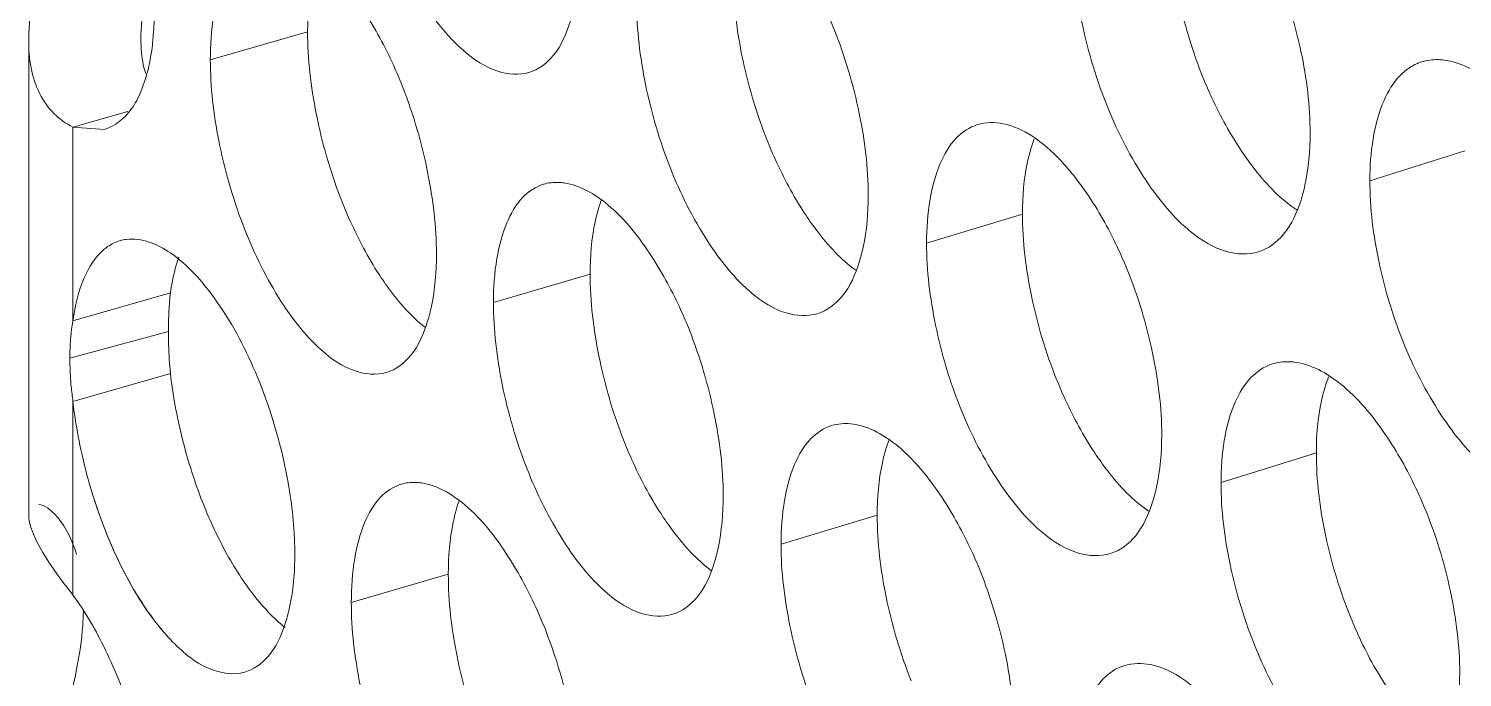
# Model space of a CAD drawing. Header units: millimetres. Extents: x 1177 to 4147, y 93 to 2194.
# Drawn here: x 2491.77 to 2505.18, y 901.29 to 907.36 of the extents above; entities that cross this region are included whole.
import ezdxf

# ---------------------------------------------------------------- set-up
doc = ezdxf.new("R2010")
doc.units = ezdxf.units.MM
doc.header["$LTSCALE"] = 0.1
doc.layers.get('0').update_dxf_attribs({"lineweight": 13})
doc.layers.add('标注', color=251, linetype='Continuous', lineweight=9)

# ---------------------------------------------------------------- blocks, each defined once
blk = doc.blocks.new('02')
for p, q in [((4328.801, 880.981), (4328.801, 887.345)), ((4329.392, 883.595), (4329.392, 886.182)), ((4329.392, 879.932), (4329.392, 882.519))]:
    blk.add_line(p, q)
at = {"layer": '标注'}
for p, q in [((4332.528, 887.457), (4331.228, 887.082)), ((4330.127, 886.391), (4329.392, 886.182)), ((4329.392, 886.182), (4329.813, 886.152)), ((4347.992, 885.865), (4346.722, 885.466)), ((4342.08, 885.021), (4340.799, 884.631)), ((4336.303, 884.219), (4335.011, 883.838)), ((4330.695, 883.967), (4329.392, 883.595)), ((4330.695, 883.967), (4329.392, 883.595)), ((4330.668, 883.453), (4329.351, 883.094)), ((4330.668, 883.453), (4329.351, 883.094)), ((4330.695, 882.891), (4329.392, 882.519)), ((4330.695, 882.891), (4329.392, 882.519)), ((4346.007, 881.829), (4344.733, 881.433)), ((4340.139, 880.999), (4338.854, 880.612)), ((4334.408, 880.21), (4333.112, 879.833)), ((4334.408, 880.21), (4333.112, 879.833))]:
    blk.add_line(p, q, dxfattribs=at)
for centre, radius, start, end in [((4332.677, 887.348), 2.377, 177.2621, 180.0726), ((4347.607, 886.441), 0.642, 107.4921, 112.5473), ((4344.003, 885.354), 1.889, 159.2059, 162.6715), ((4338.27, 884.548), 1.933, 160.2403, 163.0029), ((4330.173, 884.136), 0.55, 97.1735, 105.9366), ((4330.173, 884.136), 0.55, 97.1735, 105.9366), ((4331.697, 883.179), 2.342, 169.768, 173.6853), ((4331.697, 883.179), 2.342, 169.768, 173.6853), ((4335.848, 883.455), 5.18, 178.0496, 180.0207), ((4335.848, 883.455), 5.18, 178.0496, 180.0207), ((4336.345, 883.454), 5.677, 180.0086, 181.863), ((4336.345, 883.454), 5.677, 180.0086, 181.863), ((4336.687, 883.466), 6.02, 181.871, 185.483), ((4336.687, 883.466), 6.02, 181.871, 185.483), ((4345.609, 882.415), 0.633, 107.3212, 111.9576), ((4336.712, 883.554), 6.053, 186.2893, 189.956), ((4336.712, 883.554), 6.053, 186.2893, 189.956), ((4347.904, 882.164), 1.862, 158.5276, 162.4554), ((4333.9, 883.141), 4.55, 185.3339, 187.8588), ((4333.9, 883.141), 4.55, 185.3339, 187.8588), ((4342.076, 881.331), 1.903, 159.5485, 162.781), ((4336.39, 880.539), 1.95, 160.5892, 163.1153), ((4336.39, 880.539), 1.95, 160.5892, 163.1153), ((4343.627, 878.394), 0.623, 107.151, 111.3587)]:
    blk.add_arc(centre, radius, start, end, dxfattribs=at)
for points, knots in [([(4333.112, 891.083), (4333.112, 890.718), (4333.203, 889.966), (4333.511, 888.888), (4333.976, 887.937), (4334.388, 887.399), (4334.616, 887.201)], [0, 0, 0, 0, 0.25688, 0.530083, 0.787064, 1, 1, 1, 1]), ([(4329.441, 890.188), (4329.339, 889.669), (4329.098, 888.938), (4328.856, 887.996), (4328.801, 887.551), (4328.801, 887.345)], [0, 0, 0, 0, 0.543055, 0.787808, 1, 1, 1, 1]), ([(4344.036, 889.048), (4344.036, 888.681), (4344.131, 887.925), (4344.35, 887.197), (4344.496, 886.836)], [0, 0, 0, 0, 0.48461, 1, 1, 1, 1]), ([(4331.891, 888.66), (4331.787, 888.63), (4331.575, 888.487), (4331.375, 888.124), (4331.252, 887.642), (4331.228, 887.279), (4331.228, 887.082)], [0, 0, 0, 0, 0.180661, 0.40035, 0.673891, 1, 1, 1, 1]), ([(4342.758, 888.655), (4342.758, 888.288), (4342.853, 887.532), (4343.179, 886.451), (4343.667, 885.502), (4344.099, 884.971), (4344.336, 884.779)], [0, 0, 0, 0, 0.256412, 0.529221, 0.786254, 1, 1, 1, 1]), ([(4332.643, 888.351), (4332.624, 888.286), (4332.551, 887.993), (4332.528, 887.69), (4332.528, 887.457)], [0, 0, 0, 0, 0.22496, 1, 1, 1, 1]), ([(4339.564, 887.486), (4339.528, 887.575), (4339.384, 887.912), (4339.208, 888.237), (4339.059, 888.465)], [0, 0, 0, 0, 0.260562, 1, 1, 1, 1]), ([(4330.426, 888.289), (4330.411, 888.217), (4330.357, 887.943), (4330.313, 887.666), (4330.304, 887.461)], [0, 0, 0, 0, 0.264477, 1, 1, 1, 1]), ([(4338.214, 888.232), (4338.214, 887.865), (4338.307, 887.109), (4338.52, 886.379), (4338.664, 886.017)], [0, 0, 0, 0, 0.484725, 1, 1, 1, 1]), ([(4345.924, 886.102), (4345.924, 886.468), (4345.828, 887.224), (4345.607, 887.951), (4345.459, 888.311)], [0, 0, 0, 0, 0.484437, 1, 1, 1, 1]), ([(4336.925, 887.848), (4336.925, 887.481), (4337.018, 886.725), (4337.335, 885.642), (4337.812, 884.691), (4338.234, 884.155), (4338.467, 883.961)], [0, 0, 0, 0, 0.256988, 0.530284, 0.787246, 1, 1, 1, 1]), ([(4330.457, 887.307), (4330.46, 887.341), (4330.474, 887.483), (4330.479, 887.625), (4330.479, 887.733)], [0, 0, 0, 0, 0.240443, 1, 1, 1, 1]), ([(4333.805, 886.701), (4333.77, 886.79), (4333.629, 887.129), (4333.458, 887.455), (4333.312, 887.683)], [0, 0, 0, 0, 0.260824, 1, 1, 1, 1]), ([(4335.486, 886.912), (4335.613, 886.95), (4335.87, 887.15), (4335.989, 887.437), (4336.039, 887.6)], [0, 0, 0, 0, 0.439697, 1, 1, 1, 1]), ([(4332.528, 887.457), (4332.528, 887.09), (4332.618, 886.333), (4332.827, 885.602), (4332.967, 885.239)], [0, 0, 0, 0, 0.484841, 1, 1, 1, 1]), ([(4340.019, 885.273), (4340.019, 885.639), (4339.925, 886.395), (4339.709, 887.124), (4339.564, 887.486)], [0, 0, 0, 0, 0.484554, 1, 1, 1, 1]), ([(4328.801, 887.345), (4328.8, 887.1), (4328.855, 886.733), (4329.123, 886.354), (4329.299, 886.228), (4329.392, 886.182)], [0, 0, 0, 0, 0.536627, 0.771347, 1, 1, 1, 1]), ([(4330.301, 887.345), (4330.301, 887.304), (4330.306, 887.154), (4330.329, 887.002), (4330.365, 886.9)], [0, 0, 0, 0, 0.274396, 1, 1, 1, 1]), ([(4330.401, 886.975), (4330.407, 887.001), (4330.43, 887.111), (4330.447, 887.222), (4330.457, 887.307)], [0, 0, 0, 0, 0.239722, 1, 1, 1, 1]), ([(4334.616, 887.201), (4334.749, 887.085), (4335.016, 886.902), (4335.353, 886.873), (4335.486, 886.912)], [0, 0, 0, 0, 0.55978, 1, 1, 1, 1]), ([(4329.813, 886.152), (4329.956, 886.193), (4330.159, 886.364), (4330.317, 886.676), (4330.376, 886.87), (4330.401, 886.975)], [0, 0, 0, 0, 0.426718, 0.691609, 1, 1, 1, 1]), ([(4331.228, 887.082), (4331.228, 886.719), (4331.318, 885.97), (4331.622, 884.895), (4332.079, 883.945), (4332.485, 883.405), (4332.711, 883.205)], [0, 0, 0, 0, 0.256731, 0.529807, 0.786809, 1, 1, 1, 1]), ([(4347.36, 887.034), (4347.258, 886.991), (4347.058, 886.833), (4346.865, 886.471), (4346.746, 886.002), (4346.722, 885.653), (4346.722, 885.466)], [0, 0, 0, 0, 0.188092, 0.412143, 0.683021, 1, 1, 1, 1]), ([(4347.711, 887.078), (4347.685, 887.081), (4347.585, 887.088), (4347.484, 887.075), (4347.414, 887.053)], [0, 0, 0, 0, 0.259011, 1, 1, 1, 1]), ([(4348.939, 886.108), (4348.766, 886.361), (4348.428, 886.777), (4347.935, 887.051), (4347.711, 887.078)], [0, 0, 0, 0, 0.576575, 1, 1, 1, 1]), ([(4344.496, 886.836), (4344.532, 886.748), (4344.679, 886.411), (4344.857, 886.087), (4345.008, 885.861)], [0, 0, 0, 0, 0.260408, 1, 1, 1, 1]), ([(4334.249, 884.485), (4334.249, 884.852), (4334.157, 885.608), (4333.946, 886.338), (4333.805, 886.701)], [0, 0, 0, 0, 0.48467, 1, 1, 1, 1]), ([(4341.48, 886.215), (4341.372, 886.183), (4341.157, 886.038), (4340.95, 885.672), (4340.824, 885.189), (4340.799, 884.827), (4340.799, 884.631)], [0, 0, 0, 0, 0.184776, 0.405862, 0.677804, 1, 1, 1, 1]), ([(4342.966, 885.258), (4342.854, 885.426), (4342.627, 885.723), (4342.244, 886.065), (4341.855, 886.25), (4341.59, 886.249), (4341.48, 886.215)], [0, 0, 0, 0, 0.324351, 0.596195, 0.815556, 1, 1, 1, 1]), ([(4338.664, 886.017), (4338.699, 885.928), (4338.842, 885.591), (4339.016, 885.266), (4339.164, 885.039)], [0, 0, 0, 0, 0.260671, 1, 1, 1, 1]), ([(4345.802, 885.207), (4345.822, 885.272), (4345.899, 885.564), (4345.924, 885.868), (4345.924, 886.102)], [0, 0, 0, 0, 0.225969, 1, 1, 1, 1]), ([(4342.2, 885.917), (4342.18, 885.852), (4342.104, 885.559), (4342.08, 885.255), (4342.08, 885.021)], [0, 0, 0, 0, 0.225626, 1, 1, 1, 1]), ([(4345.008, 885.861), (4345.065, 885.777), (4345.275, 885.486), (4345.529, 885.218), (4345.746, 885.076)], [0, 0, 0, 0, 0.280712, 1, 1, 1, 1]), ([(4335.955, 885.437), (4335.931, 885.44), (4335.84, 885.449), (4335.747, 885.438), (4335.681, 885.419)], [0, 0, 0, 0, 0.259303, 1, 1, 1, 1]), ([(4346.722, 885.466), (4346.722, 885.099), (4346.819, 884.343), (4347.149, 883.263), (4347.646, 882.316), (4348.084, 881.787), (4348.324, 881.597)], [0, 0, 0, 0, 0.256026, 0.528509, 0.78559, 1, 1, 1, 1]), ([(4335.681, 885.419), (4335.576, 885.388), (4335.362, 885.244), (4335.16, 884.879), (4335.035, 884.397), (4335.011, 884.035), (4335.011, 883.838)], [0, 0, 0, 0, 0.18233, 0.402579, 0.67547, 1, 1, 1, 1]), ([(4337.128, 884.45), (4336.963, 884.704), (4336.645, 885.12), (4336.171, 885.406), (4335.955, 885.437)], [0, 0, 0, 0, 0.581214, 1, 1, 1, 1]), ([(4339.899, 884.379), (4339.919, 884.444), (4339.995, 884.736), (4340.019, 885.04), (4340.019, 885.273)], [0, 0, 0, 0, 0.225563, 1, 1, 1, 1]), ([(4343.479, 884.281), (4343.443, 884.37), (4343.296, 884.708), (4343.118, 885.032), (4342.966, 885.258)], [0, 0, 0, 0, 0.260387, 1, 1, 1, 1]), ([(4332.967, 885.239), (4333.001, 885.15), (4333.141, 884.811), (4333.311, 884.485), (4333.455, 884.257)], [0, 0, 0, 0, 0.260931, 1, 1, 1, 1]), ([(4336.421, 885.114), (4336.401, 885.049), (4336.327, 884.756), (4336.303, 884.452), (4336.303, 884.219)], [0, 0, 0, 0, 0.225225, 1, 1, 1, 1]), ([(4345.235, 884.515), (4345.365, 884.556), (4345.625, 884.756), (4345.75, 885.044), (4345.802, 885.207)], [0, 0, 0, 0, 0.444646, 1, 1, 1, 1]), ([(4339.164, 885.039), (4339.217, 884.958), (4339.414, 884.676), (4339.651, 884.415), (4339.853, 884.27)], [0, 0, 0, 0, 0.279659, 1, 1, 1, 1]), ([(4342.08, 885.021), (4342.08, 884.655), (4342.174, 883.898), (4342.391, 883.17), (4342.537, 882.809)], [0, 0, 0, 0, 0.484648, 1, 1, 1, 1]), ([(4331.316, 883.85), (4331.223, 883.984), (4331.035, 884.222), (4330.662, 884.559), (4330.309, 884.708), (4330.104, 884.683)], [0, 0, 0, 0, 0.320968, 0.5929, 1, 1, 1, 1]), ([(4331.316, 883.85), (4331.223, 883.984), (4331.035, 884.222), (4330.662, 884.559), (4330.309, 884.708), (4330.104, 884.683)], [0, 0, 0, 0, 0.320968, 0.5929, 1, 1, 1, 1]), ([(4344.336, 884.779), (4344.475, 884.667), (4344.755, 884.492), (4345.098, 884.473), (4345.235, 884.515)], [0, 0, 0, 0, 0.555309, 1, 1, 1, 1]), ([(4329.805, 884.547), (4329.689, 884.448), (4329.497, 884.136), (4329.419, 883.792), (4329.392, 883.595)], [0, 0, 0, 0, 0.434523, 1, 1, 1, 1]), ([(4329.805, 884.547), (4329.689, 884.448), (4329.497, 884.136), (4329.419, 883.792), (4329.392, 883.595)], [0, 0, 0, 0, 0.434523, 1, 1, 1, 1]), ([(4330.022, 884.666), (4329.963, 884.649), (4329.887, 884.611), (4329.821, 884.56), (4329.805, 884.547)], [0, 0, 0, 0, 0.740858, 1, 1, 1, 1]), ([(4330.022, 884.666), (4329.963, 884.649), (4329.887, 884.611), (4329.821, 884.56), (4329.805, 884.547)], [0, 0, 0, 0, 0.740858, 1, 1, 1, 1]), ([(4334.132, 883.592), (4334.152, 883.657), (4334.226, 883.949), (4334.249, 884.252), (4334.249, 884.485)], [0, 0, 0, 0, 0.225161, 1, 1, 1, 1]), ([(4340.799, 884.631), (4340.799, 884.265), (4340.893, 883.508), (4341.216, 882.427), (4341.7, 881.477), (4342.129, 880.944), (4342.365, 880.752)], [0, 0, 0, 0, 0.256604, 0.529576, 0.786585, 1, 1, 1, 1]), ([(4330.808, 884.446), (4330.795, 884.41), (4330.744, 884.253), (4330.712, 884.092), (4330.695, 883.967)], [0, 0, 0, 0, 0.232223, 1, 1, 1, 1]), ([(4330.808, 884.446), (4330.795, 884.41), (4330.744, 884.253), (4330.712, 884.092), (4330.695, 883.967)], [0, 0, 0, 0, 0.232223, 1, 1, 1, 1]), ([(4337.629, 883.47), (4337.594, 883.559), (4337.45, 883.897), (4337.276, 884.222), (4337.128, 884.45)], [0, 0, 0, 0, 0.26065, 1, 1, 1, 1]), ([(4339.34, 883.69), (4339.469, 883.729), (4339.727, 883.929), (4339.848, 884.216), (4339.899, 884.379)], [0, 0, 0, 0, 0.441719, 1, 1, 1, 1]), ([(4333.455, 884.257), (4333.505, 884.179), (4333.689, 883.907), (4333.909, 883.654), (4334.096, 883.508)], [0, 0, 0, 0, 0.278486, 1, 1, 1, 1]), ([(4336.303, 884.219), (4336.303, 883.852), (4336.395, 883.096), (4336.607, 882.366), (4336.75, 882.003)], [0, 0, 0, 0, 0.484764, 1, 1, 1, 1]), ([(4343.941, 882.071), (4343.941, 882.437), (4343.845, 883.193), (4343.626, 883.921), (4343.479, 884.281)], [0, 0, 0, 0, 0.484476, 1, 1, 1, 1]), ([(4330.695, 883.967), (4330.692, 883.94), (4330.68, 883.828), (4330.674, 883.716), (4330.671, 883.631)], [0, 0, 0, 0, 0.242582, 1, 1, 1, 1]), ([(4330.695, 883.967), (4330.692, 883.94), (4330.68, 883.828), (4330.674, 883.716), (4330.671, 883.631)], [0, 0, 0, 0, 0.242582, 1, 1, 1, 1]), ([(4338.467, 883.961), (4338.602, 883.849), (4338.872, 883.673), (4339.207, 883.649), (4339.34, 883.69)], [0, 0, 0, 0, 0.557203, 1, 1, 1, 1]), ([(4332.225, 881.65), (4332.14, 882.057), (4331.905, 882.823), (4331.535, 883.537), (4331.316, 883.85)], [0, 0, 0, 0, 0.521078, 1, 1, 1, 1]), ([(4332.225, 881.65), (4332.14, 882.057), (4331.905, 882.823), (4331.535, 883.537), (4331.316, 883.85)], [0, 0, 0, 0, 0.521078, 1, 1, 1, 1]), ([(4335.011, 883.838), (4335.011, 883.472), (4335.103, 882.717), (4335.417, 881.635), (4335.888, 880.684), (4336.305, 880.147), (4336.536, 879.951)], [0, 0, 0, 0, 0.257025, 0.530351, 0.787311, 1, 1, 1, 1]), ([(4333.581, 882.905), (4333.709, 882.942), (4333.965, 883.143), (4334.083, 883.429), (4334.132, 883.592)], [0, 0, 0, 0, 0.438663, 1, 1, 1, 1]), ([(4329.369, 883.436), (4329.366, 883.409), (4329.355, 883.295), (4329.351, 883.181), (4329.351, 883.094)], [0, 0, 0, 0, 0.240746, 1, 1, 1, 1]), ([(4329.369, 883.436), (4329.366, 883.409), (4329.355, 883.295), (4329.351, 883.181), (4329.351, 883.094)], [0, 0, 0, 0, 0.240746, 1, 1, 1, 1]), ([(4338.081, 881.256), (4338.081, 881.622), (4337.987, 882.378), (4337.773, 883.107), (4337.629, 883.47)], [0, 0, 0, 0, 0.484593, 1, 1, 1, 1]), ([(4332.711, 883.205), (4332.843, 883.087), (4333.109, 882.899), (4333.448, 882.866), (4333.581, 882.905)], [0, 0, 0, 0, 0.561342, 1, 1, 1, 1]), ([(4329.351, 883.094), (4329.351, 883.063), (4329.353, 882.938), (4329.36, 882.813), (4329.369, 882.718)], [0, 0, 0, 0, 0.242279, 1, 1, 1, 1]), ([(4329.351, 883.094), (4329.351, 883.063), (4329.353, 882.938), (4329.36, 882.813), (4329.369, 882.718)], [0, 0, 0, 0, 0.242279, 1, 1, 1, 1]), ([(4345.373, 883.002), (4345.27, 882.96), (4345.069, 882.804), (4344.876, 882.441), (4344.756, 881.972), (4344.733, 881.621), (4344.733, 881.433)], [0, 0, 0, 0, 0.187225, 0.410841, 0.682034, 1, 1, 1, 1]), ([(4345.714, 883.043), (4345.689, 883.046), (4345.59, 883.054), (4345.49, 883.041), (4345.421, 883.019)], [0, 0, 0, 0, 0.259055, 1, 1, 1, 1]), ([(4346.933, 882.07), (4346.761, 882.323), (4346.426, 882.739), (4345.936, 883.015), (4345.714, 883.043)], [0, 0, 0, 0, 0.577332, 1, 1, 1, 1]), ([(4342.537, 882.809), (4342.573, 882.72), (4342.718, 882.383), (4342.895, 882.059), (4343.045, 881.832)], [0, 0, 0, 0, 0.260496, 1, 1, 1, 1]), ([(4346.129, 882.725), (4346.108, 882.66), (4346.031, 882.367), (4346.007, 882.063), (4346.007, 881.829)], [0, 0, 0, 0, 0.225897, 1, 1, 1, 1]), ([(4329.392, 882.519), (4329.403, 882.42), (4329.459, 882.012), (4329.554, 881.61), (4329.644, 881.312)], [0, 0, 0, 0, 0.243528, 1, 1, 1, 1]), ([(4329.392, 882.519), (4329.403, 882.42), (4329.459, 882.012), (4329.554, 881.61), (4329.644, 881.312)], [0, 0, 0, 0, 0.243528, 1, 1, 1, 1]), ([(4330.75, 882.507), (4330.762, 882.439), (4330.815, 882.161), (4330.885, 881.887), (4330.947, 881.684)], [0, 0, 0, 0, 0.247361, 1, 1, 1, 1]), ([(4330.75, 882.507), (4330.762, 882.439), (4330.815, 882.161), (4330.885, 881.887), (4330.947, 881.684)], [0, 0, 0, 0, 0.247361, 1, 1, 1, 1]), ([(4339.532, 882.195), (4339.425, 882.163), (4339.21, 882.018), (4339.005, 881.653), (4338.879, 881.171), (4338.854, 880.808), (4338.854, 880.612)], [0, 0, 0, 0, 0.183968, 0.404776, 0.677031, 1, 1, 1, 1]), ([(4341.005, 881.234), (4340.894, 881.402), (4340.692, 881.668), (4340.368, 881.973), (4340.08, 882.151), (4339.797, 882.234), (4339.613, 882.22), (4339.532, 882.195)], [0, 0, 0, 0, 0.324474, 0.533713, 0.711862, 0.863947, 1, 1, 1, 1]), ([(4336.75, 882.003), (4336.785, 881.914), (4336.926, 881.576), (4337.099, 881.251), (4337.246, 881.024)], [0, 0, 0, 0, 0.260758, 1, 1, 1, 1]), ([(4343.819, 881.176), (4343.84, 881.241), (4343.916, 881.533), (4343.941, 881.837), (4343.941, 882.071)], [0, 0, 0, 0, 0.225833, 1, 1, 1, 1]), ([(4347.454, 881.096), (4347.417, 881.184), (4347.268, 881.521), (4347.087, 881.845), (4346.933, 882.07)], [0, 0, 0, 0, 0.260211, 1, 1, 1, 1]), ([(4340.259, 881.894), (4340.239, 881.829), (4340.164, 881.537), (4340.139, 881.233), (4340.139, 880.999)], [0, 0, 0, 0, 0.225492, 1, 1, 1, 1]), ([(4343.045, 881.832), (4343.1, 881.75), (4343.306, 881.461), (4343.555, 881.196), (4343.766, 881.052)], [0, 0, 0, 0, 0.280375, 1, 1, 1, 1]), ([(4346.007, 881.829), (4346.007, 881.462), (4346.102, 880.706), (4346.323, 879.979), (4346.471, 879.618)], [0, 0, 0, 0, 0.484571, 1, 1, 1, 1]), ([(4330.947, 881.684), (4330.977, 881.584), (4331.104, 881.199), (4331.264, 880.824), (4331.406, 880.558)], [0, 0, 0, 0, 0.257432, 1, 1, 1, 1]), ([(4330.947, 881.684), (4330.977, 881.584), (4331.104, 881.199), (4331.264, 880.824), (4331.406, 880.558)], [0, 0, 0, 0, 0.257432, 1, 1, 1, 1]), ([(4332.357, 880.482), (4332.357, 880.575), (4332.344, 880.967), (4332.287, 881.357), (4332.225, 881.65)], [0, 0, 0, 0, 0.236743, 1, 1, 1, 1]), ([(4332.357, 880.482), (4332.357, 880.575), (4332.344, 880.967), (4332.287, 881.357), (4332.225, 881.65)], [0, 0, 0, 0, 0.236743, 1, 1, 1, 1]), ([(4334.048, 881.429), (4334.025, 881.433), (4333.935, 881.441), (4333.843, 881.431), (4333.779, 881.413)], [0, 0, 0, 0, 0.259359, 1, 1, 1, 1]), ([(4334.048, 881.429), (4334.025, 881.433), (4333.935, 881.441), (4333.843, 881.431), (4333.779, 881.413)], [0, 0, 0, 0, 0.259359, 1, 1, 1, 1]), ([(4335.213, 880.439), (4335.049, 880.694), (4334.734, 881.11), (4334.263, 881.398), (4334.048, 881.429)], [0, 0, 0, 0, 0.582011, 1, 1, 1, 1]), ([(4335.213, 880.439), (4335.049, 880.694), (4334.734, 881.11), (4334.263, 881.398), (4334.048, 881.429)], [0, 0, 0, 0, 0.582011, 1, 1, 1, 1]), ([(4344.733, 881.433), (4344.733, 881.067), (4344.829, 880.31), (4345.156, 879.229), (4345.649, 878.282), (4346.084, 877.752), (4346.323, 877.561)], [0, 0, 0, 0, 0.256219, 0.528865, 0.785923, 1, 1, 1, 1]), ([(4329.644, 881.312), (4329.762, 880.925), (4330.041, 880.224), (4330.459, 879.587), (4330.696, 879.336)], [0, 0, 0, 0, 0.540054, 1, 1, 1, 1]), ([(4329.644, 881.312), (4329.675, 881.212), (4329.801, 880.827), (4329.962, 880.452), (4330.104, 880.186)], [0, 0, 0, 0, 0.257377, 1, 1, 1, 1]), ([(4333.779, 881.413), (4333.673, 881.382), (4333.461, 881.238), (4333.26, 880.874), (4333.136, 880.392), (4333.112, 880.029), (4333.112, 879.833)], [0, 0, 0, 0, 0.181499, 0.401469, 0.674683, 1, 1, 1, 1]), ([(4333.779, 881.413), (4333.673, 881.382), (4333.461, 881.238), (4333.26, 880.874), (4333.136, 880.392), (4333.112, 880.029), (4333.112, 879.833)], [0, 0, 0, 0, 0.181499, 0.401469, 0.674683, 1, 1, 1, 1]), ([(4337.962, 880.362), (4337.982, 880.427), (4338.056, 880.719), (4338.081, 881.023), (4338.081, 881.256)], [0, 0, 0, 0, 0.225428, 1, 1, 1, 1]), ([(4341.514, 880.256), (4341.478, 880.345), (4341.332, 880.683), (4341.155, 881.007), (4341.005, 881.234)], [0, 0, 0, 0, 0.260475, 1, 1, 1, 1]), ([(4328.932, 881.145), (4328.974, 881.14), (4329.073, 881.09), (4329.281, 880.885), (4329.389, 880.649), (4329.441, 880.471)], [0, 0, 0, 0, 0.148198, 0.361925, 1, 1, 1, 1]), ([(4334.524, 881.105), (4334.505, 881.04), (4334.431, 880.747), (4334.408, 880.444), (4334.408, 880.21)], [0, 0, 0, 0, 0.225092, 1, 1, 1, 1]), ([(4334.524, 881.105), (4334.505, 881.04), (4334.431, 880.747), (4334.408, 880.444), (4334.408, 880.21)], [0, 0, 0, 0, 0.225092, 1, 1, 1, 1]), ([(4343.255, 880.485), (4343.385, 880.525), (4343.644, 880.725), (4343.768, 881.014), (4343.819, 881.176)], [0, 0, 0, 0, 0.443684, 1, 1, 1, 1]), ([(4347.923, 878.888), (4347.923, 879.254), (4347.825, 880.009), (4347.603, 880.736), (4347.454, 881.096)], [0, 0, 0, 0, 0.484398, 1, 1, 1, 1]), ([(4328.954, 880.561), (4328.91, 880.641), (4328.841, 880.781), (4328.801, 880.936), (4328.801, 881)], [0, 0, 0, 0, 0.58968, 1, 1, 1, 1]), ([(4337.246, 881.024), (4337.297, 880.944), (4337.491, 880.665), (4337.721, 880.407), (4337.919, 880.261)], [0, 0, 0, 0, 0.279282, 1, 1, 1, 1]), ([(4340.139, 880.999), (4340.139, 880.633), (4340.233, 879.876), (4340.448, 879.147), (4340.593, 878.786)], [0, 0, 0, 0, 0.484687, 1, 1, 1, 1]), ([(4342.365, 880.752), (4342.502, 880.64), (4342.779, 880.464), (4343.119, 880.444), (4343.255, 880.485)], [0, 0, 0, 0, 0.555929, 1, 1, 1, 1]), ([(4329.392, 879.932), (4329.347, 879.989), (4329.191, 880.191), (4329.044, 880.401), (4328.954, 880.561)], [0, 0, 0, 0, 0.283462, 1, 1, 1, 1]), ([(4331.406, 880.558), (4331.522, 880.342), (4331.761, 879.959), (4332.068, 879.623), (4332.228, 879.496)], [0, 0, 0, 0, 0.545672, 1, 1, 1, 1]), ([(4331.406, 880.558), (4331.522, 880.342), (4331.761, 879.959), (4332.068, 879.623), (4332.228, 879.496)], [0, 0, 0, 0, 0.545672, 1, 1, 1, 1]), ([(4332.225, 879.539), (4332.248, 879.607), (4332.331, 879.914), (4332.357, 880.235), (4332.357, 880.482)], [0, 0, 0, 0, 0.223003, 1, 1, 1, 1]), ([(4332.225, 879.539), (4332.248, 879.607), (4332.331, 879.914), (4332.357, 880.235), (4332.357, 880.482)], [0, 0, 0, 0, 0.223003, 1, 1, 1, 1]), ([(4338.854, 880.612), (4338.854, 880.246), (4338.948, 879.489), (4339.268, 878.407), (4339.749, 877.457), (4340.174, 876.922), (4340.408, 876.729)], [0, 0, 0, 0, 0.256797, 0.52993, 0.786916, 1, 1, 1, 1]), ([(4335.709, 879.458), (4335.674, 879.547), (4335.532, 879.885), (4335.36, 880.211), (4335.213, 880.439)], [0, 0, 0, 0, 0.260737, 1, 1, 1, 1]), ([(4335.709, 879.458), (4335.674, 879.547), (4335.532, 879.885), (4335.36, 880.211), (4335.213, 880.439)], [0, 0, 0, 0, 0.260737, 1, 1, 1, 1]), ([(4337.405, 879.674), (4337.534, 879.712), (4337.791, 879.912), (4337.911, 880.199), (4337.962, 880.362)], [0, 0, 0, 0, 0.440715, 1, 1, 1, 1]), ([(4330.104, 880.186), (4330.148, 880.104), (4330.32, 879.803), (4330.523, 879.52), (4330.696, 879.336)], [0, 0, 0, 0, 0.271397, 1, 1, 1, 1]), ([(4334.408, 880.21), (4334.408, 879.844), (4334.499, 879.087), (4334.709, 878.357), (4334.851, 877.994)], [0, 0, 0, 0, 0.484802, 1, 1, 1, 1]), ([(4334.408, 880.21), (4334.408, 879.844), (4334.499, 879.087), (4334.709, 878.357), (4334.851, 877.994)], [0, 0, 0, 0, 0.484802, 1, 1, 1, 1]), ([(4341.972, 878.045), (4341.972, 878.411), (4341.877, 879.167), (4341.66, 879.895), (4341.514, 880.256)], [0, 0, 0, 0, 0.484515, 1, 1, 1, 1]), ([(4330.479, 876.483), (4330.479, 876.782), (4330.418, 877.403), (4330.199, 878.316), (4329.861, 879.177), (4329.56, 879.702), (4329.392, 879.932)], [0, 0, 0, 0, 0.24518, 0.507954, 0.766556, 1, 1, 1, 1]), ([(4336.536, 879.951), (4336.67, 879.838), (4336.938, 879.66), (4337.272, 879.634), (4337.405, 879.674)], [0, 0, 0, 0, 0.558251, 1, 1, 1, 1]), ([(4329.532, 879.712), (4329.531, 879.65), (4329.518, 879.39), (4329.479, 879.132), (4329.441, 878.938)], [0, 0, 0, 0, 0.238404, 1, 1, 1, 1]), ([(4333.112, 879.833), (4333.112, 879.468), (4333.203, 878.716), (4333.511, 877.638), (4333.976, 876.687), (4334.388, 876.149), (4334.616, 875.951)], [0, 0, 0, 0, 0.25688, 0.530083, 0.787064, 1, 1, 1, 1]), ([(4333.112, 879.833), (4333.112, 879.468), (4333.203, 878.716), (4333.511, 877.638), (4333.976, 876.687), (4334.388, 876.149), (4334.616, 875.951)], [0, 0, 0, 0, 0.25688, 0.530083, 0.787064, 1, 1, 1, 1]), ([(4331.69, 878.902), (4331.811, 878.937), (4332.057, 879.119), (4332.175, 879.388), (4332.225, 879.539)], [0, 0, 0, 0, 0.441393, 1, 1, 1, 1]), ([(4331.69, 878.902), (4331.811, 878.937), (4332.057, 879.119), (4332.175, 879.388), (4332.225, 879.539)], [0, 0, 0, 0, 0.441393, 1, 1, 1, 1]), ([(4346.471, 879.618), (4346.507, 879.53), (4346.655, 879.193), (4346.834, 878.87), (4346.987, 878.645)], [0, 0, 0, 0, 0.26032, 1, 1, 1, 1]), ([(4330.696, 879.336), (4330.844, 879.18), (4331.132, 878.924), (4331.537, 878.858), (4331.69, 878.902)], [0, 0, 0, 0, 0.574979, 1, 1, 1, 1]), ([(4330.696, 879.336), (4330.844, 879.18), (4331.132, 878.924), (4331.537, 878.858), (4331.69, 878.902)], [0, 0, 0, 0, 0.574979, 1, 1, 1, 1]), ([(4336.157, 877.243), (4336.157, 877.61), (4336.065, 878.366), (4335.852, 879.095), (4335.709, 879.458)], [0, 0, 0, 0, 0.484632, 1, 1, 1, 1]), ([(4336.157, 877.243), (4336.157, 877.61), (4336.065, 878.366), (4335.852, 879.095), (4335.709, 879.458)], [0, 0, 0, 0, 0.484632, 1, 1, 1, 1]), ([(4329.441, 878.938), (4329.339, 878.419), (4329.098, 877.688), (4328.856, 876.746), (4328.801, 876.301), (4328.801, 876.095)], [0, 0, 0, 0, 0.543055, 0.787808, 1, 1, 1, 1]), ([(4343.4, 878.975), (4343.297, 878.935), (4343.095, 878.779), (4342.901, 878.417), (4342.782, 877.946), (4342.758, 877.594), (4342.758, 877.405)], [0, 0, 0, 0, 0.186349, 0.409523, 0.681034, 1, 1, 1, 1]), ([(4344.942, 878.037), (4344.829, 878.205), (4344.599, 878.502), (4344.213, 878.843), (4343.82, 879.026), (4343.554, 879.024), (4343.443, 878.99)], [0, 0, 0, 0, 0.323685, 0.595295, 0.814917, 1, 1, 1, 1]), ([(4347.799, 877.992), (4347.82, 878.057), (4347.897, 878.349), (4347.923, 878.654), (4347.923, 878.888)], [0, 0, 0, 0, 0.226105, 1, 1, 1, 1])]:
    blk.add_open_spline(points, degree=3, knots=knots, dxfattribs=at)

msp = doc.modelspace()

# ---------------------------------------------------------------- block references
at = {"xscale": 0.7, "yscale": 0.7, "zscale": 0.7}
msp.add_blockref('02', (-538.391, 286.112), dxfattribs=at)

doc.saveas('drawing.dxf')
